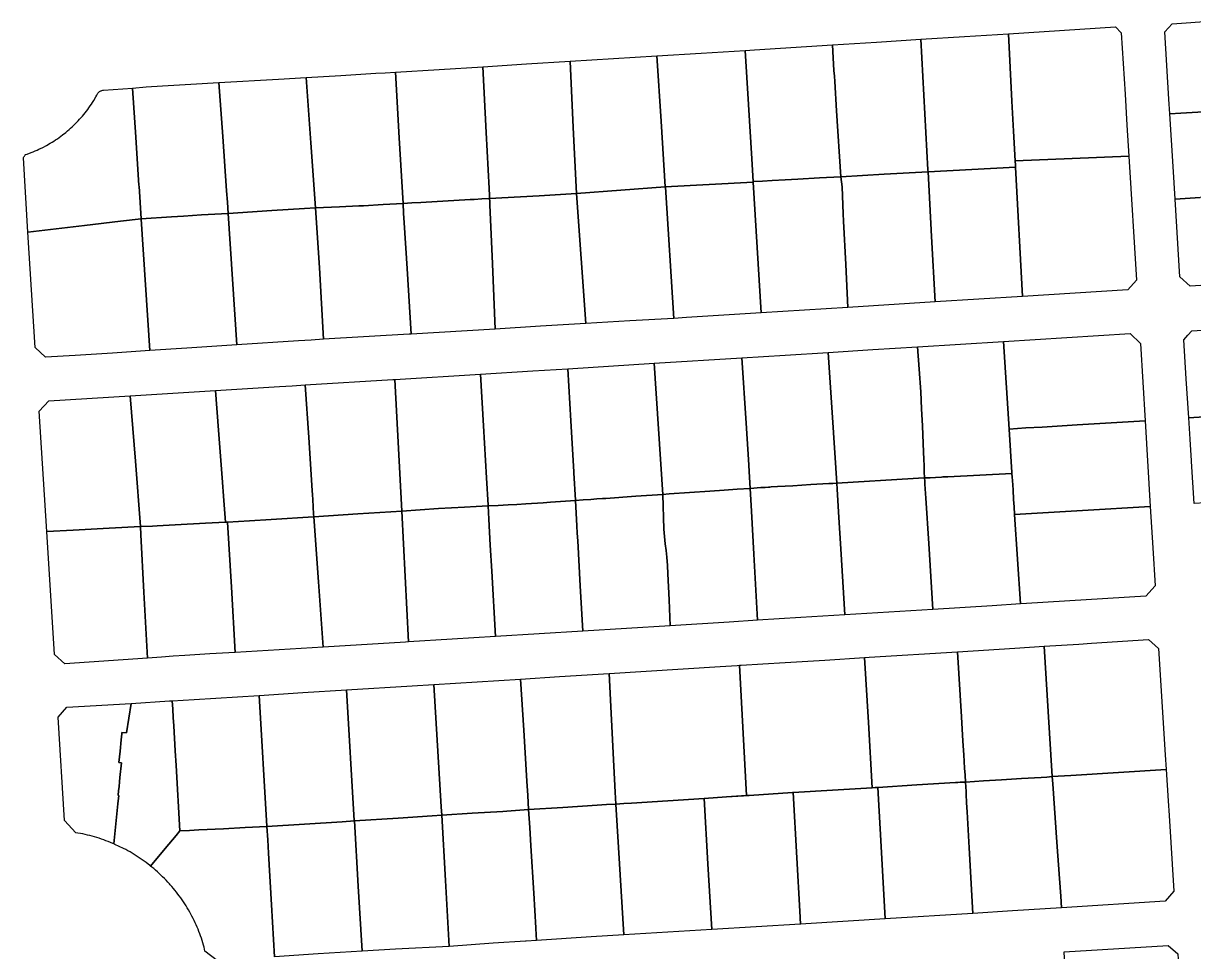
# Model space of a CAD drawing. Header units: metres. Extents: x 3 to 1005126, y 39 to 4383651.
# Drawn here: x 478366.4 to 478634.7, y 4363977.7 to 4364190.6 of the extents above; entities that cross this region are included whole.
import ezdxf

# ---------------------------------------------------------------- set-up
doc = ezdxf.new("R2010")
doc.units = ezdxf.units.M
doc.header["$MEASUREMENT"] = 0
doc.layers.add('TM_Llucmajor', color=7, linetype='Continuous')

msp = doc.modelspace()

# ---------------------------------------------------------------- linework, layer by layer
at = {"layer": 'TM_Llucmajor', "linetype": 'Continuous', "flags": 128}
for points in [[(478629.26, 4364169.87), (478629.05, 4364173.26), (478628.1, 4364188.67), (478628.94, 4364189.63), (478629.77, 4364190.58), (478630.84, 4364190.65), (478631.92, 4364190.71), (478637.2, 4364191.04), (478642.49, 4364191.36), (478650.8, 4364191.87), (478659.12, 4364192.39), (478659.46, 4364186.3), (478659.8, 4364180.22), (478659.82, 4364179.79), (478659.84, 4364179.36), (478660.05, 4364175.57), (478660.26, 4364171.78), (478644.76, 4364170.83), (478634.37, 4364170.19), (478631.81, 4364170.03), (478629.26, 4364169.87)], [(478593.81, 4364159.1), (478593.44, 4364165.94), (478593.07, 4364172.79), (478592.66, 4364180.53), (478592.24, 4364188.28), (478616.82, 4364189.88), (478618.14, 4364188.47), (478619, 4364174.42), (478619.43, 4364167.29), (478619.87, 4364160.17), (478606.84, 4364159.63), (478593.81, 4364159.1)], [(478552.26, 4364179.8), (478552.07, 4364182.76), (478551.88, 4364185.71), (478562.04, 4364186.36), (478572.2, 4364187), (478573.8, 4364157.05), (478573.83, 4364156.57), (478563.8, 4364156.02), (478553.85, 4364155.47), (478552.86, 4364170.59), (478552.43, 4364177.3), (478552.34, 4364178.55), (478552.26, 4364179.8)], [(478573.83, 4364156.57), (478573.8, 4364157.05), (478572.2, 4364187), (478582.22, 4364187.64), (478592.24, 4364188.28), (478592.66, 4364180.53), (478593.07, 4364172.79), (478593.44, 4364165.94), (478593.81, 4364159.1), (478593.86, 4364158.13), (478593.88, 4364157.67), (478583.85, 4364157.12), (478573.83, 4364156.57)], [(478513.58, 4364153.17), (478512.63, 4364168.18), (478511.67, 4364183.19), (478521.77, 4364183.82), (478531.88, 4364184.45), (478532.64, 4364172.01), (478533.41, 4364159.59), (478533.57, 4364156.97), (478533.73, 4364154.36), (478533.74, 4364154.21), (478523.66, 4364153.69), (478513.58, 4364153.17)], [(478533.41, 4364159.59), (478532.64, 4364172.01), (478531.88, 4364184.45), (478534.06, 4364184.58), (478551.88, 4364185.71), (478552.07, 4364182.76), (478552.26, 4364179.8), (478552.34, 4364178.55), (478552.43, 4364177.3), (478552.86, 4364170.59), (478553.85, 4364155.47), (478548.92, 4364155.2), (478543.99, 4364154.93), (478541.03, 4364154.77), (478538.07, 4364154.6), (478535.9, 4364154.48), (478533.73, 4364154.36), (478533.57, 4364156.97), (478533.41, 4364159.59)], [(478473.18, 4364152.78), (478472.53, 4364165.59), (478471.76, 4364180.71), (478481.76, 4364181.33), (478491.76, 4364181.96), (478492.48, 4364166.78), (478493.19, 4364151.61), (478484.63, 4364151.12), (478476.07, 4364150.63), (478474.69, 4364150.55), (478473.3, 4364150.47), (478473.25, 4364151.48), (478473.2, 4364152.48), (478473.18, 4364152.78)], [(478493.19, 4364151.61), (478492.48, 4364166.78), (478491.76, 4364181.96), (478501.71, 4364182.57), (478511.67, 4364183.19), (478512.63, 4364168.18), (478513.58, 4364153.17), (478503.39, 4364152.39), (478493.19, 4364151.61)], [(478433.36, 4364148.31), (478432.28, 4364163.28), (478431.21, 4364178.25), (478439.21, 4364178.72), (478447.2, 4364179.19), (478449.33, 4364179.32), (478451.7, 4364179.47), (478452.57, 4364164.4), (478453.44, 4364149.34), (478448.92, 4364149.08), (478444.41, 4364148.81), (478443.85, 4364148.78), (478443.3, 4364148.76), (478438.88, 4364148.56), (478433.36, 4364148.31)], [(478453.44, 4364149.34), (478452.57, 4364164.4), (478451.7, 4364179.47), (478461.73, 4364180.09), (478471.76, 4364180.71), (478472.53, 4364165.59), (478473.18, 4364152.78), (478473.2, 4364152.48), (478473.25, 4364151.48), (478473.3, 4364150.47), (478471.52, 4364150.37), (478469.74, 4364150.27), (478468.8, 4364150.21), (478457.49, 4364149.57), (478455.46, 4364149.45), (478453.44, 4364149.34)], [(478392.89, 4364153.43), (478392.16, 4364164.55), (478391.41, 4364175.82), (478394.51, 4364176.07), (478398.3, 4364176.3), (478404.76, 4364176.68), (478411.22, 4364177.07), (478412.1, 4364164.66), (478412.99, 4364152.25), (478413.17, 4364149.66), (478413.35, 4364147.07), (478410.3, 4364146.88), (478407.24, 4364146.7), (478405.17, 4364146.57), (478403.1, 4364146.44), (478400.32, 4364146.27), (478393.39, 4364145.84), (478393.14, 4364149.56), (478392.9, 4364153.28), (478392.89, 4364153.43)], [(478412.99, 4364152.25), (478412.1, 4364164.66), (478411.22, 4364177.07), (478424.88, 4364177.87), (478431.21, 4364178.25), (478432.28, 4364163.28), (478433.36, 4364148.31), (478430.88, 4364148.16), (478423.35, 4364147.69), (478413.35, 4364147.07), (478413.17, 4364149.66), (478412.99, 4364152.25)], [(478367.44, 4364142.76), (478366.39, 4364159.8), (478366.44, 4364159.88), (478366.52, 4364160.02), (478366.57, 4364160.09), (478366.65, 4364160.21), (478366.72, 4364160.32), (478366.78, 4364160.41), (478366.82, 4364160.48), (478366.87, 4364160.54), (478367.26, 4364160.67), (478368.18, 4364161.01), (478368.63, 4364161.19), (478369.08, 4364161.38), (478369.52, 4364161.57), (478369.96, 4364161.78), (478370.84, 4364162.2), (478371.7, 4364162.66), (478372.54, 4364163.14), (478372.96, 4364163.4), (478373.37, 4364163.65), (478373.77, 4364163.92), (478374.18, 4364164.19), (478374.57, 4364164.47), (478374.97, 4364164.76), (478375.36, 4364165.05), (478376.12, 4364165.65), (478376.49, 4364165.96), (478376.86, 4364166.28), (478377.22, 4364166.6), (478377.58, 4364166.93), (478377.94, 4364167.27), (478378.62, 4364167.95), (478378.96, 4364168.3), (478379.29, 4364168.66), (478379.61, 4364169.02), (478379.93, 4364169.39), (478380.24, 4364169.76), (478380.55, 4364170.14), (478380.85, 4364170.53), (478381.14, 4364170.91), (478381.43, 4364171.31), (478381.71, 4364171.7), (478381.98, 4364172.11), (478382.25, 4364172.51), (478382.51, 4364172.92), (478383.01, 4364173.76), (478383.25, 4364174.18), (478383.48, 4364174.61), (478383.55, 4364174.7), (478383.62, 4364174.78), (478383.78, 4364174.94), (478383.87, 4364175.01), (478383.96, 4364175.07), (478384.16, 4364175.17), (478384.26, 4364175.21), (478384.37, 4364175.25), (478384.59, 4364175.29), (478384.7, 4364175.3), (478384.79, 4364175.3), (478391.41, 4364175.82), (478392.16, 4364164.55), (478392.89, 4364153.43), (478392.9, 4364153.28), (478393.14, 4364149.56), (478393.39, 4364145.84), (478388.62, 4364145.28), (478380.41, 4364144.3), (478367.44, 4364142.76)], [(478629.26, 4364169.87), (478631.81, 4364170.03), (478634.37, 4364170.19), (478644.76, 4364170.83), (478660.26, 4364171.78), (478660.42, 4364168.97), (478660.58, 4364166.16), (478660.68, 4364164.25), (478660.79, 4364162.33), (478660.79, 4364162.25), (478661.1, 4364156.66), (478661.22, 4364154.49), (478661.34, 4364152.31), (478658.8, 4364152.15), (478656.25, 4364151.98), (478645.9, 4364151.31), (478641.95, 4364151.05), (478636.2, 4364150.68), (478630.46, 4364150.31), (478630, 4364157.85), (478629.63, 4364163.86), (478629.26, 4364169.87)], [(478593.88, 4364157.67), (478593.86, 4364158.13), (478593.81, 4364159.1), (478606.84, 4364159.63), (478619.87, 4364160.17), (478621.6, 4364131.77), (478619.65, 4364129.49), (478595.47, 4364127.98), (478593.88, 4364157.67)], [(478575.43, 4364126.73), (478574.62, 4364141.74), (478573.83, 4364156.57), (478583.85, 4364157.12), (478593.88, 4364157.67), (478595.47, 4364127.98), (478575.43, 4364126.73)], [(478533.74, 4364154.21), (478533.73, 4364154.36), (478535.9, 4364154.48), (478538.07, 4364154.6), (478541.03, 4364154.77), (478543.99, 4364154.93), (478548.92, 4364155.2), (478553.85, 4364155.47), (478554.14, 4364153.16), (478554.37, 4364146.97), (478554.42, 4364145.27), (478554.94, 4364135.37), (478555.45, 4364125.47), (478545.51, 4364124.85), (478535.58, 4364124.23), (478534.66, 4364139.22), (478533.74, 4364154.21)], [(478554.14, 4364153.16), (478553.85, 4364155.47), (478563.8, 4364156.02), (478573.83, 4364156.57), (478574.62, 4364141.74), (478575.43, 4364126.73), (478555.45, 4364125.47), (478554.94, 4364135.37), (478554.42, 4364145.27), (478554.37, 4364146.97), (478554.14, 4364153.16)], [(478495.35, 4364121.77), (478494.27, 4364136.69), (478493.19, 4364151.61), (478503.39, 4364152.39), (478513.58, 4364153.17), (478513.59, 4364153.09), (478515.52, 4364122.98), (478505.43, 4364122.38), (478495.35, 4364121.77)], [(478515.52, 4364122.98), (478513.59, 4364153.09), (478513.58, 4364153.17), (478523.66, 4364153.69), (478533.74, 4364154.21), (478534.66, 4364139.22), (478535.58, 4364124.23), (478518.46, 4364123.16), (478515.52, 4364122.98)], [(478435.22, 4364118.17), (478434.74, 4364126.38), (478434.28, 4364134.57), (478433.82, 4364141.44), (478433.36, 4364148.31), (478438.88, 4364148.56), (478443.3, 4364148.76), (478443.85, 4364148.78), (478444.41, 4364148.81), (478448.92, 4364149.08), (478453.44, 4364149.34), (478453.58, 4364147.13), (478453.72, 4364144.92), (478454.38, 4364134.38), (478455.33, 4364119.38), (478454.87, 4364119.35), (478435.22, 4364118.17)], [(478453.72, 4364144.92), (478453.58, 4364147.13), (478453.44, 4364149.34), (478455.46, 4364149.45), (478457.49, 4364149.57), (478468.8, 4364150.21), (478469.74, 4364150.27), (478471.52, 4364150.37), (478473.3, 4364150.47), (478473.33, 4364149.75), (478473.36, 4364149.04), (478473.92, 4364135.5), (478474.53, 4364120.53), (478455.33, 4364119.38), (478454.38, 4364134.38), (478453.72, 4364144.92)], [(478473.36, 4364149.04), (478473.33, 4364149.75), (478473.3, 4364150.47), (478474.69, 4364150.55), (478476.07, 4364150.63), (478484.63, 4364151.12), (478493.19, 4364151.61), (478494.27, 4364136.69), (478495.35, 4364121.77), (478484.94, 4364121.15), (478474.53, 4364120.53), (478473.92, 4364135.5), (478473.36, 4364149.04)], [(478395.38, 4364115.59), (478393.4, 4364145.71), (478393.39, 4364145.84), (478400.32, 4364146.27), (478403.1, 4364146.44), (478405.17, 4364146.57), (478407.24, 4364146.7), (478410.3, 4364146.88), (478413.35, 4364147.07), (478414.34, 4364131.99), (478415.33, 4364116.9), (478403.87, 4364116.14), (478395.38, 4364115.59)], [(478415.33, 4364116.9), (478414.34, 4364131.99), (478413.35, 4364147.07), (478423.35, 4364147.69), (478430.88, 4364148.16), (478433.36, 4364148.31), (478433.82, 4364141.44), (478434.28, 4364134.57), (478434.74, 4364126.38), (478435.22, 4364118.17), (478432.34, 4364118), (478429.46, 4364117.83), (478415.33, 4364116.9)], [(478395.38, 4364115.59), (478386.83, 4364115.03), (478378.28, 4364114.47), (478371.49, 4364114.05), (478369.06, 4364116.28), (478367.44, 4364142.76), (478380.41, 4364144.3), (478388.62, 4364145.28), (478393.39, 4364145.84), (478393.4, 4364145.71), (478395.38, 4364115.59)], [(478633.59, 4364100.18), (478633.02, 4364109.13), (478632.46, 4364118.08), (478633.37, 4364119.11), (478634.29, 4364120.13), (478648.67, 4364121.03), (478663.05, 4364121.92), (478663.69, 4364112.03), (478664.04, 4364106.55), (478664.33, 4364102.14), (478661.77, 4364101.98), (478648.96, 4364101.16), (478633.59, 4364100.18)], [(478572.14, 4364106.13), (478571.77, 4364111.29), (478571.4, 4364116.45), (478581.26, 4364117.07), (478591.12, 4364117.69), (478592.41, 4364097.59), (478593.06, 4364087.58), (478593.07, 4364087.39), (478585.71, 4364087.02), (478578.34, 4364086.64), (478577.23, 4364086.59), (478576.93, 4364086.57), (478575.52, 4364086.5), (478574.28, 4364086.43), (478574.06, 4364086.42), (478573.03, 4364086.38), (478572.94, 4364087.75), (478572.9, 4364089.14), (478572.84, 4364090.71), (478572.79, 4364092.27), (478572.58, 4364098.34), (478572.36, 4364102.24), (478572.14, 4364106.13)], [(478592.41, 4364097.59), (478591.12, 4364117.69), (478620.17, 4364119.51), (478622.54, 4364117.23), (478623.6, 4364099.49), (478608.04, 4364098.54), (478599.96, 4364098.05), (478596.22, 4364097.83), (478592.41, 4364097.59)], [(478532.71, 4364089.41), (478532.09, 4364098.96), (478531.12, 4364113.92), (478541.04, 4364114.55), (478550.96, 4364115.17), (478551.93, 4364100.21), (478552.91, 4364085.19), (478552, 4364085.13), (478551.09, 4364085.08), (478546.97, 4364084.83), (478542.85, 4364084.58), (478539.31, 4364084.38), (478537.88, 4364084.29), (478537.56, 4364084.27), (478537.25, 4364084.25), (478536.51, 4364084.21), (478535.77, 4364084.17), (478535.49, 4364084.16), (478533.07, 4364083.98), (478532.9, 4364086.58), (478532.73, 4364089.19), (478532.72, 4364089.3), (478532.71, 4364089.41)], [(478552.91, 4364085.19), (478551.93, 4364100.21), (478550.96, 4364115.17), (478561.18, 4364115.81), (478571.4, 4364116.45), (478571.77, 4364111.29), (478572.14, 4364106.13), (478572.36, 4364102.24), (478572.58, 4364098.34), (478572.79, 4364092.27), (478572.84, 4364090.71), (478572.9, 4364089.14), (478572.94, 4364087.75), (478573.03, 4364086.38), (478571.65, 4364086.31), (478570.38, 4364086.22), (478552.91, 4364085.19)], [(478492.58, 4364087.77), (478491.93, 4364099.49), (478491.25, 4364111.42), (478511.03, 4364112.66), (478512.01, 4364097.64), (478512.99, 4364082.59), (478506.82, 4364082.16), (478499.94, 4364081.67), (478499.55, 4364081.65), (478499.17, 4364081.62), (478497.9, 4364081.54), (478496.49, 4364081.43), (478494.73, 4364081.32), (478492.97, 4364081.2), (478492.96, 4364081.28), (478492.6, 4364087.54), (478492.58, 4364087.77)], [(478512.99, 4364082.59), (478512.01, 4364097.64), (478511.03, 4364112.66), (478531.12, 4364113.92), (478532.09, 4364098.96), (478532.71, 4364089.41), (478532.72, 4364089.3), (478532.73, 4364089.19), (478532.9, 4364086.58), (478533.07, 4364083.98), (478530.06, 4364083.78), (478527.04, 4364083.57), (478523.77, 4364083.33), (478514.47, 4364082.7), (478512.99, 4364082.59)], [(478453.15, 4364078.78), (478451.58, 4364108.98), (478471.22, 4364110.18), (478471.9, 4364098.29), (478472.58, 4364086.38), (478472.93, 4364080.09), (478472.94, 4364079.94), (478470.22, 4364079.79), (478467.5, 4364079.65), (478461.55, 4364079.32), (478453.15, 4364078.78)], [(478472.58, 4364086.38), (478471.9, 4364098.29), (478471.22, 4364110.18), (478483.24, 4364110.92), (478491.25, 4364111.42), (478491.93, 4364099.49), (478492.58, 4364087.77), (478492.6, 4364087.54), (478492.96, 4364081.28), (478492.97, 4364081.2), (478487.28, 4364080.8), (478485.56, 4364080.69), (478481.59, 4364080.41), (478479.56, 4364080.3), (478477.53, 4364080.19), (478475.24, 4364080.06), (478472.94, 4364079.94), (478472.93, 4364080.09), (478472.58, 4364086.38)], [(478393.24, 4364075.2), (478392.07, 4364090.2), (478390.9, 4364105.19), (478400.66, 4364105.8), (478410.42, 4364106.42), (478411.12, 4364097.33), (478411.96, 4364086.39), (478412.36, 4364081.16), (478412.74, 4364076.21), (478408.14, 4364075.96), (478401.16, 4364075.61), (478397.09, 4364075.4), (478395.98, 4364075.34), (478393.24, 4364075.2)], [(478411.12, 4364097.33), (478410.42, 4364106.42), (478417.75, 4364106.87), (478425.08, 4364107.33), (478428.05, 4364107.51), (478431.03, 4364107.71), (478431.81, 4364095.61), (478432.59, 4364083.52), (478432.66, 4364082.47), (478432.73, 4364081.42), (478432.94, 4364078.04), (478432.99, 4364077.46), (478432.91, 4364077.46), (478423.2, 4364076.86), (478418.21, 4364076.55), (478413.22, 4364076.24), (478412.98, 4364076.22), (478412.74, 4364076.21), (478412.36, 4364081.16), (478411.96, 4364086.39), (478411.12, 4364097.33)], [(478432.59, 4364083.52), (478431.81, 4364095.61), (478431.03, 4364107.71), (478451.13, 4364108.94), (478451.58, 4364108.98), (478453.15, 4364078.78), (478443.07, 4364078.12), (478432.99, 4364077.46), (478432.94, 4364078.04), (478432.73, 4364081.42), (478432.66, 4364082.47), (478432.59, 4364083.52)], [(478371.79, 4364074.11), (478369.98, 4364101.71), (478372.22, 4364104.04), (478390.9, 4364105.19), (478392.07, 4364090.2), (478393.24, 4364075.2), (478386.04, 4364074.83), (478377.82, 4364074.41), (478371.79, 4364074.11)], [(478634.83, 4364080.51), (478634.22, 4364090.14), (478634.21, 4364090.33), (478633.9, 4364095.25), (478633.59, 4364100.18), (478648.96, 4364101.16), (478661.77, 4364101.98), (478664.33, 4364102.14), (478664.66, 4364097.14), (478664.98, 4364092.14), (478664.99, 4364091.92), (478665, 4364091.82), (478665.31, 4364087.05), (478665.62, 4364082.29), (478650.22, 4364081.39), (478649.94, 4364081.38), (478642.38, 4364080.95), (478634.83, 4364080.51)], [(478593.07, 4364087.39), (478593.06, 4364087.58), (478592.41, 4364097.59), (478596.22, 4364097.83), (478599.96, 4364098.05), (478608.04, 4364098.54), (478623.6, 4364099.49), (478624.78, 4364079.85), (478609.23, 4364078.89), (478593.68, 4364077.95), (478593.56, 4364079.71), (478593.45, 4364081.46), (478593.31, 4364083.62), (478593.17, 4364085.78), (478593.12, 4364086.58), (478593.07, 4364087.39)], [(478533.35, 4364078.78), (478533.21, 4364081.38), (478533.07, 4364083.98), (478535.49, 4364084.16), (478535.77, 4364084.17), (478536.51, 4364084.21), (478537.25, 4364084.25), (478537.56, 4364084.27), (478537.88, 4364084.29), (478539.31, 4364084.38), (478542.85, 4364084.58), (478546.97, 4364084.83), (478551.09, 4364085.08), (478552, 4364085.13), (478552.91, 4364085.19), (478552.99, 4364083.83), (478553.07, 4364082.5), (478553.23, 4364079.89), (478553.38, 4364077.29), (478553.81, 4364070.07), (478554.72, 4364054.96), (478549.69, 4364054.64), (478544.67, 4364054.33), (478539.69, 4364054.02), (478534.71, 4364053.71), (478533.89, 4364068.85), (478533.35, 4364078.78)], [(478553.38, 4364077.29), (478553.23, 4364079.89), (478553.07, 4364082.5), (478552.99, 4364083.83), (478552.91, 4364085.19), (478570.38, 4364086.22), (478571.65, 4364086.31), (478573.03, 4364086.38), (478573.08, 4364085.66), (478573.12, 4364084.94), (478573.32, 4364081.76), (478573.98, 4364071.3), (478574.92, 4364056.21), (478564.82, 4364055.58), (478554.72, 4364054.96), (478553.81, 4364070.07), (478553.38, 4364077.29)], [(478573.32, 4364081.76), (478573.12, 4364084.94), (478573.08, 4364085.66), (478573.03, 4364086.38), (478574.06, 4364086.42), (478574.28, 4364086.43), (478575.52, 4364086.5), (478576.93, 4364086.57), (478577.23, 4364086.59), (478578.34, 4364086.64), (478585.71, 4364087.02), (478593.07, 4364087.39), (478593.12, 4364086.58), (478593.17, 4364085.78), (478593.31, 4364083.62), (478593.45, 4364081.46), (478593.56, 4364079.71), (478593.68, 4364077.95), (478594.33, 4364067.71), (478594.99, 4364057.46), (478588.55, 4364057.06), (478574.92, 4364056.21), (478573.98, 4364071.3), (478573.32, 4364081.76)], [(478493.3, 4364075.38), (478493.13, 4364078.29), (478492.97, 4364081.2), (478494.73, 4364081.32), (478496.49, 4364081.43), (478497.9, 4364081.54), (478499.17, 4364081.62), (478499.55, 4364081.65), (478499.94, 4364081.67), (478506.82, 4364082.16), (478512.99, 4364082.59), (478513.26, 4364074.63), (478513.58, 4364071.23), (478513.75, 4364069.72), (478513.92, 4364068.2), (478514.05, 4364066.27), (478514.17, 4364064.34), (478514.44, 4364058.41), (478514.71, 4364052.47), (478504.69, 4364051.86), (478494.67, 4364051.24), (478494.08, 4364061.6), (478493.49, 4364071.96), (478493.39, 4364073.67), (478493.3, 4364075.38)], [(478513.92, 4364068.2), (478513.75, 4364069.72), (478513.58, 4364071.23), (478513.26, 4364074.63), (478512.99, 4364082.59), (478514.47, 4364082.7), (478523.77, 4364083.33), (478527.04, 4364083.57), (478530.06, 4364083.78), (478533.07, 4364083.98), (478533.21, 4364081.38), (478533.35, 4364078.78), (478533.89, 4364068.85), (478534.71, 4364053.71), (478528.2, 4364053.31), (478514.71, 4364052.47), (478514.44, 4364058.41), (478514.17, 4364064.34), (478514.05, 4364066.27), (478513.92, 4364068.2)], [(478454.7, 4364048.77), (478453.92, 4364063.77), (478453.15, 4364078.78), (478461.55, 4364079.32), (478467.5, 4364079.65), (478470.22, 4364079.79), (478472.94, 4364079.94), (478473.11, 4364076.94), (478473.28, 4364073.94), (478473.45, 4364070.98), (478473.79, 4364064.97), (478474.64, 4364050), (478464.67, 4364049.38), (478454.7, 4364048.77)], [(478473.45, 4364070.98), (478473.28, 4364073.94), (478473.11, 4364076.94), (478472.94, 4364079.94), (478475.24, 4364080.06), (478477.53, 4364080.19), (478479.56, 4364080.3), (478481.59, 4364080.41), (478485.56, 4364080.69), (478487.28, 4364080.8), (478492.97, 4364081.2), (478493.13, 4364078.29), (478493.3, 4364075.38), (478493.39, 4364073.67), (478493.49, 4364071.96), (478494.08, 4364061.6), (478494.67, 4364051.24), (478484.66, 4364050.62), (478474.64, 4364050), (478473.79, 4364064.97), (478473.45, 4364070.98)], [(478594.99, 4364057.46), (478594.33, 4364067.71), (478593.68, 4364077.95), (478609.23, 4364078.89), (478624.78, 4364079.85), (478625.07, 4364075.08), (478625.36, 4364070.3), (478625.88, 4364061.63), (478623.76, 4364059.25), (478596.39, 4364057.55), (478594.99, 4364057.46)], [(478414.94, 4364046.33), (478414.08, 4364061.28), (478413.22, 4364076.24), (478418.21, 4364076.55), (478423.2, 4364076.86), (478432.91, 4364077.46), (478432.99, 4364077.46), (478434.07, 4364062.52), (478435.15, 4364047.57), (478425.04, 4364046.95), (478414.94, 4364046.33)], [(478435.15, 4364047.57), (478434.07, 4364062.52), (478432.99, 4364077.46), (478443.07, 4364078.12), (478453.15, 4364078.78), (478453.92, 4364063.77), (478454.7, 4364048.77), (478454.02, 4364048.73), (478435.15, 4364047.57)], [(478394.83, 4364045.06), (478375.9, 4364043.75), (478373.5, 4364045.85), (478371.79, 4364074.11), (478377.82, 4364074.41), (478386.04, 4364074.83), (478393.24, 4364075.2), (478393.34, 4364073.35), (478394.03, 4364060.13), (478394.83, 4364045.06)], [(478394.83, 4364045.06), (478394.03, 4364060.13), (478393.34, 4364073.35), (478393.24, 4364075.2), (478395.98, 4364075.34), (478397.09, 4364075.4), (478401.16, 4364075.61), (478408.14, 4364075.96), (478412.74, 4364076.21), (478412.98, 4364076.22), (478413.22, 4364076.24), (478414.08, 4364061.28), (478414.94, 4364046.33), (478409.17, 4364045.98), (478403.39, 4364045.62), (478400.72, 4364045.46), (478398.06, 4364045.28), (478394.83, 4364045.06)], [(478582.41, 4364016.61), (478582.31, 4364018.19), (478582.21, 4364019.77), (478582.02, 4364022.87), (478581.83, 4364025.97), (478581.48, 4364031.55), (478580.55, 4364046.49), (478593.74, 4364047.32), (478600.43, 4364047.75), (478601.38, 4364032.79), (478602.32, 4364017.84), (478601.05, 4364017.76), (478599.77, 4364017.68), (478595.22, 4364017.4), (478590.66, 4364017.12), (478586.53, 4364016.87), (478582.41, 4364016.61)], [(478602.32, 4364017.84), (478601.38, 4364032.79), (478600.43, 4364047.75), (478608.42, 4364048.25), (478611.3, 4364048.43), (478624.36, 4364049.27), (478626.65, 4364047.23), (478628.22, 4364022.81), (478628.43, 4364019.49), (478617.51, 4364018.8), (478606.6, 4364018.11), (478603.65, 4364017.92), (478602.32, 4364017.84)], [(478532.19, 4364013.49), (478530.62, 4364043.41), (478530.94, 4364043.43), (478535.98, 4364043.74), (478541.03, 4364044.05), (478550.14, 4364044.6), (478559.25, 4364045.16), (478560.14, 4364030.23), (478561.02, 4364015.3), (478551.95, 4364014.74), (478542.88, 4364014.18), (478542.75, 4364014.17), (478532.78, 4364013.53), (478532.19, 4364013.49)], [(478561.02, 4364015.3), (478560.14, 4364030.23), (478559.25, 4364045.16), (478560.31, 4364045.22), (478580.55, 4364046.49), (478581.48, 4364031.55), (478581.83, 4364025.97), (478582.02, 4364022.87), (478582.21, 4364019.77), (478582.31, 4364018.19), (478582.41, 4364016.61), (478581.81, 4364016.58), (478581.21, 4364016.54), (478580.68, 4364016.51), (478580.14, 4364016.47), (478571.24, 4364015.93), (478562.34, 4364015.38), (478561.68, 4364015.34), (478561.02, 4364015.3)], [(478530.07, 4364043.37), (478530.62, 4364043.41), (478532.19, 4364013.49), (478527.63, 4364013.2), (478522.47, 4364012.86), (478514.16, 4364012.33), (478505.85, 4364011.79), (478504.05, 4364011.68), (478502.25, 4364011.56), (478502.18, 4364012.92), (478502.11, 4364014.28), (478501.95, 4364017.27), (478501.8, 4364020.26), (478501.24, 4364030.89), (478500.68, 4364041.52), (478526.14, 4364043.14), (478530.07, 4364043.37)], [(478462.31, 4364008.98), (478462.2, 4364010.93), (478460.52, 4364039), (478470.46, 4364039.62), (478480.41, 4364040.24), (478481.13, 4364028.52), (478481.84, 4364016.81), (478482.04, 4364013.54), (478482.24, 4364010.27), (478480.22, 4364010.14), (478478.2, 4364010.01), (478477.24, 4364009.94), (478476.29, 4364009.88), (478469.3, 4364009.43), (478462.31, 4364008.98)], [(478481.84, 4364016.81), (478481.13, 4364028.52), (478480.41, 4364040.24), (478489.34, 4364040.79), (478500.68, 4364041.52), (478501.24, 4364030.89), (478501.8, 4364020.26), (478501.95, 4364017.27), (478502.11, 4364014.28), (478502.18, 4364012.92), (478502.25, 4364011.56), (478500.12, 4364011.42), (478497.99, 4364011.28), (478490.12, 4364010.78), (478482.24, 4364010.27), (478482.04, 4364013.54), (478481.84, 4364016.81)], [(478422.24, 4364006.41), (478422.23, 4364006.5), (478420.48, 4364036.49), (478430.49, 4364037.12), (478440.5, 4364037.75), (478442.27, 4364007.77), (478442.28, 4364007.69), (478439.49, 4364007.51), (478422.24, 4364006.41)], [(478442.28, 4364007.69), (478442.27, 4364007.77), (478440.5, 4364037.75), (478455.56, 4364038.7), (478460.52, 4364039), (478462.2, 4364010.93), (478462.31, 4364008.98), (478460.14, 4364008.84), (478452.29, 4364008.34), (478442.28, 4364007.69)], [(478387.1, 4364002.44), (478386.87, 4364002.53), (478386.35, 4364002.75), (478385.84, 4364002.95), (478385.32, 4364003.15), (478384.8, 4364003.34), (478384.28, 4364003.52), (478383.75, 4364003.7), (478382.69, 4364004.02), (478382.15, 4364004.17), (478381.62, 4364004.31), (478381.08, 4364004.45), (478380, 4364004.69), (478379.45, 4364004.8), (478378.91, 4364004.9), (478378.39, 4364004.99), (478375.8, 4364007.79), (478374.38, 4364031.48), (478376.37, 4364033.75), (478391.1, 4364034.66), (478390.56, 4364031.28), (478390.03, 4364027.9), (478389, 4364028), (478388.97, 4364027.65), (478388.9, 4364026.96), (478388.83, 4364026.26), (478388.56, 4364023.68), (478388.3, 4364021.1), (478388.87, 4364021.04), (478388.53, 4364017.65), (478388.43, 4364016.64), (478388.32, 4364015.56), (478388.22, 4364014.6), (478388.12, 4364013.63), (478388.11, 4364013.51), (478388.26, 4364013.49), (478388.05, 4364011.61), (478387.1, 4364002.44)], [(478395.55, 4363997.33), (478395.42, 4363997.44), (478394.54, 4363998.12), (478394.09, 4363998.45), (478393.64, 4363998.77), (478393.19, 4363999.08), (478392.72, 4363999.39), (478392.26, 4363999.7), (478391.32, 4364000.28), (478390.84, 4364000.56), (478390.35, 4364000.83), (478389.87, 4364001.1), (478389.38, 4364001.35), (478388.38, 4364001.85), (478387.38, 4364002.31), (478387.1, 4364002.44), (478388.05, 4364011.61), (478388.26, 4364013.49), (478388.11, 4364013.51), (478388.12, 4364013.63), (478388.22, 4364014.6), (478388.32, 4364015.56), (478388.43, 4364016.64), (478388.53, 4364017.65), (478388.87, 4364021.04), (478388.3, 4364021.1), (478388.56, 4364023.68), (478388.83, 4364026.26), (478388.9, 4364026.96), (478388.97, 4364027.65), (478389, 4364028), (478390.03, 4364027.9), (478390.56, 4364031.28), (478391.1, 4364034.66), (478399.88, 4364035.2), (478400.21, 4364035.22), (478400.54, 4364035.24), (478400.65, 4364033.31), (478400.77, 4364031.38), (478400.88, 4364029.48), (478401.21, 4364023.73), (478401.41, 4364020.37), (478402.28, 4364005.4), (478401.42, 4364004.37), (478400.56, 4364003.34), (478398.92, 4364001.37), (478395.55, 4363997.33)], [(478400.77, 4364031.38), (478400.65, 4364033.31), (478400.54, 4364035.24), (478405.53, 4364035.55), (478410.52, 4364035.87), (478415.5, 4364036.18), (478420.48, 4364036.49), (478422.23, 4364006.5), (478422.24, 4364006.41), (478417.25, 4364006.16), (478412.27, 4364005.91), (478406.6, 4364005.62), (478404.44, 4364005.51), (478402.28, 4364005.4), (478401.41, 4364020.37), (478401.21, 4364023.73), (478400.88, 4364029.48), (478400.77, 4364031.38)], [(478582.53, 4364014.46), (478582.47, 4364015.54), (478582.41, 4364016.61), (478586.53, 4364016.87), (478590.66, 4364017.12), (478595.22, 4364017.4), (478599.77, 4364017.68), (478601.05, 4364017.76), (478602.32, 4364017.84), (478602.38, 4364017.01), (478602.44, 4364016.18), (478603.37, 4364002.79), (478603.95, 4363994.51), (478604.24, 4363990.4), (478604.42, 4363987.74), (478593.22, 4363987.04), (478584.09, 4363986.48), (478583.25, 4364001.54), (478582.79, 4364009.76), (478582.68, 4364011.8), (478582.56, 4364013.83), (478582.54, 4364014.14), (478582.53, 4364014.46)], [(478602.44, 4364016.18), (478602.38, 4364017.01), (478602.32, 4364017.84), (478603.65, 4364017.92), (478606.6, 4364018.11), (478617.51, 4364018.8), (478628.43, 4364019.49), (478628.87, 4364012.31), (478629.08, 4364008.95), (478630.16, 4363991.54), (478628.19, 4363989.25), (478604.42, 4363987.74), (478604.24, 4363990.4), (478603.95, 4363994.51), (478603.37, 4364002.79), (478602.44, 4364016.18)], [(478544.56, 4363984.04), (478544.4, 4363987.01), (478543.71, 4363999.22), (478542.88, 4364014.18), (478551.95, 4364014.74), (478561.02, 4364015.3), (478561.68, 4364015.34), (478562.34, 4364015.38), (478563.18, 4364000.42), (478564.03, 4363985.24), (478545.77, 4363984.11), (478544.64, 4363984.04), (478544.56, 4363984.04)], [(478564.03, 4363985.24), (478563.18, 4364000.42), (478562.34, 4364015.38), (478571.24, 4364015.93), (478580.14, 4364016.47), (478580.68, 4364016.51), (478581.21, 4364016.54), (478581.81, 4364016.58), (478582.41, 4364016.61), (478582.47, 4364015.54), (478582.53, 4364014.46), (478582.54, 4364014.14), (478582.56, 4364013.83), (478582.68, 4364011.8), (478582.79, 4364009.76), (478583.25, 4364001.54), (478584.09, 4363986.48), (478564.03, 4363985.24)], [(478502.86, 4364001.59), (478502.56, 4364006.57), (478502.25, 4364011.56), (478504.05, 4364011.68), (478505.85, 4364011.79), (478514.16, 4364012.33), (478522.47, 4364012.86), (478523.37, 4363997.82), (478524.27, 4363982.78), (478514.18, 4363982.16), (478504.08, 4363981.53), (478503.47, 4363991.56), (478502.86, 4364001.59)], [(478524.27, 4363982.78), (478523.37, 4363997.82), (478522.47, 4364012.86), (478527.63, 4364013.2), (478532.78, 4364013.53), (478542.75, 4364014.17), (478542.88, 4364014.18), (478543.71, 4363999.22), (478544.4, 4363987.01), (478544.56, 4363984.04), (478524.27, 4363982.78)], [(478463.99, 4363978.9), (478463.2, 4363994.02), (478462.31, 4364008.98), (478469.3, 4364009.43), (478476.29, 4364009.88), (478477.24, 4364009.94), (478478.2, 4364010.01), (478480.22, 4364010.14), (478482.24, 4364010.27), (478482.49, 4364006.14), (478482.74, 4364002), (478483.41, 4363991.15), (478483.9, 4363983.16), (478483.9, 4363983.02), (478484.07, 4363980.29), (478481.66, 4363980.14), (478481.49, 4363980.13), (478474.08, 4363979.68), (478463.99, 4363978.9)], [(478482.74, 4364002), (478482.49, 4364006.14), (478482.24, 4364010.27), (478490.12, 4364010.78), (478497.99, 4364011.28), (478500.12, 4364011.42), (478502.25, 4364011.56), (478502.56, 4364006.57), (478502.86, 4364001.59), (478503.47, 4363991.56), (478504.08, 4363981.53), (478496.56, 4363981.07), (478484.07, 4363980.29), (478483.9, 4363983.02), (478483.9, 4363983.16), (478483.41, 4363991.15), (478482.74, 4364002)], [(478423.98, 4363976.51), (478423.29, 4363988.41), (478422.59, 4364000.3), (478422.41, 4364003.35), (478422.24, 4364006.41), (478439.49, 4364007.51), (478442.28, 4364007.69), (478443.16, 4363992.74), (478444.05, 4363977.8), (478434.01, 4363977.16), (478423.98, 4363976.51)], [(478444.05, 4363977.8), (478443.16, 4363992.74), (478442.28, 4364007.69), (478452.29, 4364008.34), (478460.14, 4364008.84), (478462.31, 4364008.98), (478463.2, 4363994.02), (478463.99, 4363978.9), (478451.68, 4363978.28), (478444.05, 4363977.8)], [(478606.32, 4363955.56), (478605.66, 4363966.59), (478605.01, 4363977.62), (478628.92, 4363979.1), (478631.14, 4363977.16), (478632.89, 4363949.09), (478631.34, 4363949), (478629.8, 4363948.91), (478620.72, 4363948.38), (478611.64, 4363947.85), (478609.21, 4363947.71), (478606.79, 4363947.57), (478606.68, 4363949.34), (478606.5, 4363952.45), (478606.32, 4363955.56)]]:
    msp.add_lwpolyline(points, close=True, dxfattribs=at)
for points in [[(478662.46, 4364132.12), (478633.95, 4364130.37), (478631.53, 4364132.52), (478630.46, 4364150.31), (478630.46, 4364150.31), (478636.2, 4364150.68)], [(478410.93, 4363975.56), (478408.01, 4363977.83), (478407.86, 4363978.69), (478407.71, 4363979.22), (478407.56, 4363979.74), (478407.39, 4363980.26), (478407.22, 4363980.78), (478407.03, 4363981.3), (478406.84, 4363981.82), (478406.64, 4363982.33), (478406.44, 4363982.84), (478406.23, 4363983.34), (478406, 4363983.84), (478405.78, 4363984.34), (478405.54, 4363984.84), (478405.3, 4363985.33), (478405.05, 4363985.82), (478404.79, 4363986.3), (478404.52, 4363986.78), (478404.25, 4363987.26), (478403.97, 4363987.73), (478403.68, 4363988.2), (478403.39, 4363988.66), (478403.09, 4363989.12), (478402.78, 4363989.57), (478402.46, 4363990.02), (478402.14, 4363990.47), (478401.81, 4363990.91), (478401.48, 4363991.34), (478401.13, 4363991.77), (478400.79, 4363992.19), (478400.43, 4363992.61), (478400.04, 4363993.06), (478399.86, 4363993.26), (478399.48, 4363993.67), (478399.1, 4363994.08), (478398.72, 4363994.47), (478398.32, 4363994.87), (478397.93, 4363995.25), (478397.52, 4363995.63), (478397.11, 4363996.01), (478396.7, 4363996.38), (478396.28, 4363996.74), (478395.85, 4363997.09), (478395.55, 4363997.33), (478398.92, 4364001.37), (478400.56, 4364003.34), (478401.42, 4364004.37), (478402.28, 4364005.4), (478404.44, 4364005.51), (478406.6, 4364005.62), (478412.27, 4364005.91), (478417.25, 4364006.16), (478422.24, 4364006.41), (478422.41, 4364003.35), (478422.59, 4364000.3), (478423.29, 4363988.41), (478423.98, 4363976.51)]]:
    msp.add_lwpolyline(points, dxfattribs=at)

doc.saveas('drawing.dxf')
